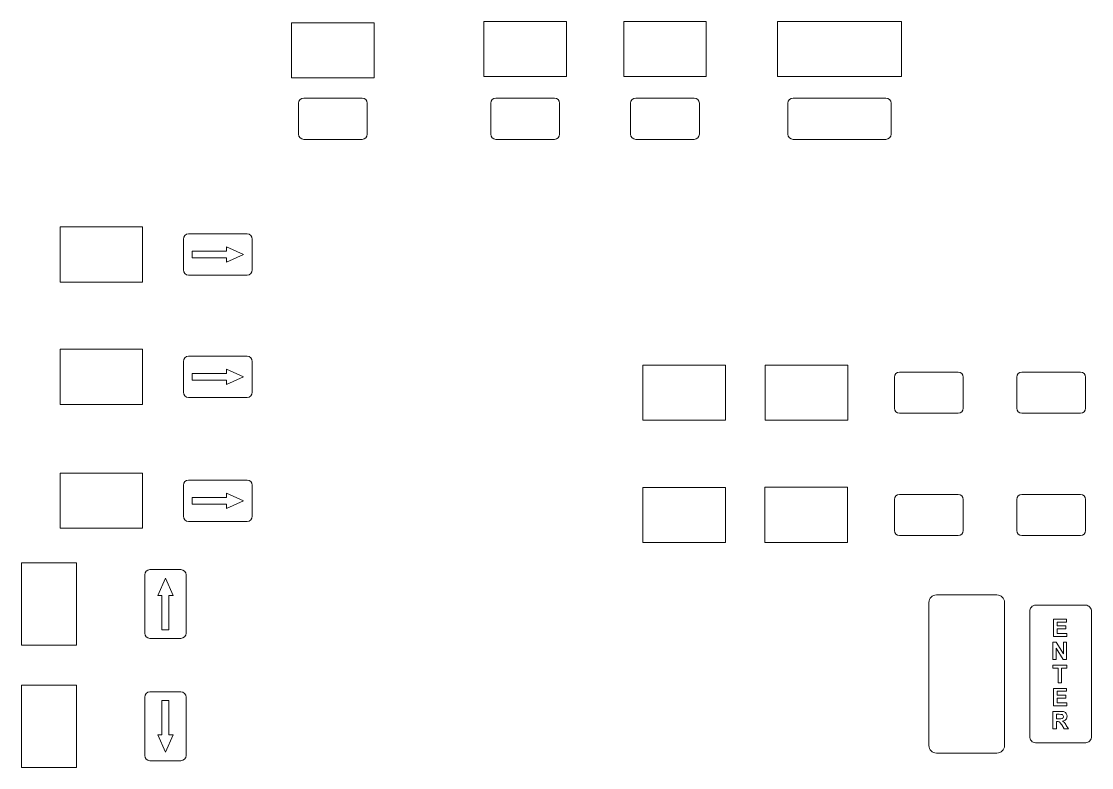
# Model space of a CAD drawing. Header units: millimetres. Extents: x -247 to 664, y -96 to 204.
# Drawn here: x -246.6 to -91.1, y 37.1 to 145.5 of the extents above; entities that cross this region are included whole.
import ezdxf

# ---------------------------------------------------------------- set-up
doc = ezdxf.new("R2010")
doc.units = ezdxf.units.MM
doc.header["$MEASUREMENT"] = 0
doc.layers.add('Layer 2', color=7, linetype='Continuous')
doc.layers.add('Master Desktop', color=7, linetype='Continuous', plot=False)

msp = doc.modelspace()

# ---------------------------------------------------------------- linework, layer by layer
at = {"layer": 'Layer 2', "lineweight": 9}
for points, knots in [([(-101.1953, 94.5768), (-101.1953, 94.5768), (-92.6953, 94.5768), (-92.6953, 94.5768), (-92.6953, 94.5768), (-92.2828, 94.5768), (-91.9453, 94.2393), (-91.9453, 93.8268), (-91.9453, 93.8268), (-91.9453, 93.8268), (-91.9453, 89.3268), (-91.9453, 89.3268), (-91.9453, 89.3268), (-91.9453, 88.9143), (-92.2828, 88.5768), (-92.6953, 88.5768), (-92.6953, 88.5768), (-92.6953, 88.5768), (-101.1953, 88.5768), (-101.1953, 88.5768), (-101.1953, 88.5768), (-101.6078, 88.5768), (-101.9453, 88.9143), (-101.9453, 89.3268), (-101.9453, 89.3268), (-101.9453, 89.3268), (-101.9453, 93.8268), (-101.9453, 93.8268), (-101.9453, 93.8268), (-101.9453, 94.2393), (-101.6078, 94.5768), (-101.1953, 94.5768)], [0, 0, 0, 0, 0.11111111, 0.11111111, 0.11111111, 0.11111111, 0.22222222, 0.22222222, 0.22222222, 0.22222222, 0.33333333, 0.33333333, 0.33333333, 0.33333333, 0.44444444, 0.44444444, 0.44444444, 0.44444444, 0.55555556, 0.55555556, 0.55555556, 0.55555556, 0.66666667, 0.66666667, 0.66666667, 0.66666667, 0.77777778, 0.77777778, 0.77777778, 0.77777778, 1, 1, 1, 1]), ([(-101.1953, 76.7968), (-101.1953, 76.7968), (-92.6953, 76.7968), (-92.6953, 76.7968), (-92.6953, 76.7968), (-92.2828, 76.7968), (-91.9453, 76.4593), (-91.9453, 76.0468), (-91.9453, 76.0468), (-91.9453, 76.0468), (-91.9453, 71.5468), (-91.9453, 71.5468), (-91.9453, 71.5468), (-91.9453, 71.1343), (-92.2828, 70.7968), (-92.6953, 70.7968), (-92.6953, 70.7968), (-92.6953, 70.7968), (-101.1953, 70.7968), (-101.1953, 70.7968), (-101.1953, 70.7968), (-101.6078, 70.7968), (-101.9453, 71.1343), (-101.9453, 71.5468), (-101.9453, 71.5468), (-101.9453, 71.5468), (-101.9453, 76.0468), (-101.9453, 76.0468), (-101.9453, 76.0468), (-101.9453, 76.4593), (-101.6078, 76.7968), (-101.1953, 76.7968)], [0, 0, 0, 0, 0.11111111, 0.11111111, 0.11111111, 0.11111111, 0.22222222, 0.22222222, 0.22222222, 0.22222222, 0.33333333, 0.33333333, 0.33333333, 0.33333333, 0.44444444, 0.44444444, 0.44444444, 0.44444444, 0.55555556, 0.55555556, 0.55555556, 0.55555556, 0.66666667, 0.66666667, 0.66666667, 0.66666667, 0.77777778, 0.77777778, 0.77777778, 0.77777778, 1, 1, 1, 1]), ([(-113.621, 62.1861), (-113.621, 62.1861), (-104.821, 62.1861), (-104.821, 62.1861), (-104.821, 62.1861), (-104.216, 62.1861), (-103.721, 61.6911), (-103.721, 61.0861), (-103.721, 61.0861), (-103.721, 61.0861), (-103.721, 40.2862), (-103.721, 40.2862), (-103.721, 40.2862), (-103.721, 39.6812), (-104.216, 39.1861), (-104.821, 39.1861), (-104.821, 39.1861), (-104.821, 39.1861), (-113.621, 39.1861), (-113.621, 39.1861), (-113.621, 39.1861), (-114.226, 39.1861), (-114.721, 39.6812), (-114.721, 40.2862), (-114.721, 40.2862), (-114.721, 40.2862), (-114.721, 61.0861), (-114.721, 61.0861), (-114.721, 61.0861), (-114.721, 61.6911), (-114.226, 62.1861), (-113.621, 62.1861)], [0, 0, 0, 0, 0.11111111, 0.11111111, 0.11111111, 0.11111111, 0.22222222, 0.22222222, 0.22222222, 0.22222222, 0.33333333, 0.33333333, 0.33333333, 0.33333333, 0.44444444, 0.44444444, 0.44444444, 0.44444444, 0.55555556, 0.55555556, 0.55555556, 0.55555556, 0.66666667, 0.66666667, 0.66666667, 0.66666667, 0.77777778, 0.77777778, 0.77777778, 0.77777778, 1, 1, 1, 1]), ([(-91.927, 40.6862), (-91.927, 40.6862), (-99.2126, 40.6862), (-99.2126, 40.6862), (-99.2126, 40.6862), (-99.4397, 40.6861), (-99.6577, 40.7839), (-99.8184, 40.9581), (-99.8184, 40.9581), (-99.9792, 41.1323), (-100.0695, 41.3699), (-100.0697, 41.6164), (-100.0697, 41.6164), (-100.0697, 41.6164), (-100.0697, 59.7558), (-100.0697, 59.7558), (-100.0697, 59.7558), (-100.0698, 60.0024), (-99.9797, 60.2388), (-99.8192, 60.4134), (-99.8192, 60.4134), (-99.6586, 60.5878), (-99.4397, 60.6859), (-99.2126, 60.686), (-99.2126, 60.686), (-99.2126, 60.686), (-91.927, 60.686), (-91.927, 60.686), (-91.927, 60.686), (-91.6998, 60.6862), (-91.4819, 60.5884), (-91.3211, 60.4142), (-91.3211, 60.4142), (-91.1604, 60.24), (-91.07, 60.0024), (-91.0699, 59.7558), (-91.0699, 59.7558), (-91.0699, 59.7558), (-91.0699, 41.6164), (-91.0699, 41.6164), (-91.0699, 41.6164), (-91.0697, 41.3699), (-91.1598, 41.1334), (-91.3203, 40.9589), (-91.3203, 40.9589), (-91.4809, 40.7845), (-91.6998, 40.6864), (-91.927, 40.6862)], [0, 0, 0, 0, 0.07692308, 0.07692308, 0.07692308, 0.07692308, 0.15384615, 0.15384615, 0.15384615, 0.15384615, 0.23076923, 0.23076923, 0.23076923, 0.23076923, 0.30769231, 0.30769231, 0.30769231, 0.30769231, 0.38461538, 0.38461538, 0.38461538, 0.38461538, 0.46153846, 0.46153846, 0.46153846, 0.46153846, 0.53846154, 0.53846154, 0.53846154, 0.53846154, 0.61538462, 0.61538462, 0.61538462, 0.61538462, 0.69230769, 0.69230769, 0.69230769, 0.69230769, 0.76923077, 0.76923077, 0.76923077, 0.76923077, 0.84615385, 0.84615385, 0.84615385, 0.84615385, 1, 1, 1, 1])]:
    msp.add_open_spline(points, degree=3, knots=knots, dxfattribs=at)
at = {"layer": 'Layer 2', "color": 240, "lineweight": 9}
for points, knots in [([(-96.6085, 56.123), (-96.6085, 56.123), (-96.6085, 58.6488), (-96.6085, 58.6488), (-96.6085, 58.6488), (-96.6085, 58.6488), (-94.7388, 58.6488), (-94.7388, 58.6488), (-94.7388, 58.6488), (-94.7388, 58.6488), (-94.7388, 58.222), (-94.7388, 58.222), (-94.7388, 58.222), (-94.7388, 58.222), (-96.097, 58.222), (-96.097, 58.222), (-96.097, 58.222), (-96.097, 58.222), (-96.097, 57.6611), (-96.097, 57.6611), (-96.097, 57.6611), (-96.097, 57.6611), (-94.834, 57.6611), (-94.834, 57.6611), (-94.834, 57.6611), (-94.834, 57.6611), (-94.834, 57.2342), (-94.834, 57.2342), (-94.834, 57.2342), (-94.834, 57.2342), (-96.097, 57.2342), (-96.097, 57.2342), (-96.097, 57.2342), (-96.097, 57.2342), (-96.097, 56.5499), (-96.097, 56.5499), (-96.097, 56.5499), (-96.097, 56.5499), (-94.6894, 56.5499), (-94.6894, 56.5499), (-94.6894, 56.5499), (-94.6894, 56.5499), (-94.6894, 56.123), (-94.6894, 56.123), (-94.6894, 56.123), (-94.6894, 56.123), (-96.6085, 56.123), (-96.6085, 56.123)], [0, 0, 0, 0, 0.07692308, 0.07692308, 0.07692308, 0.07692308, 0.15384615, 0.15384615, 0.15384615, 0.15384615, 0.23076923, 0.23076923, 0.23076923, 0.23076923, 0.30769231, 0.30769231, 0.30769231, 0.30769231, 0.38461538, 0.38461538, 0.38461538, 0.38461538, 0.46153846, 0.46153846, 0.46153846, 0.46153846, 0.53846154, 0.53846154, 0.53846154, 0.53846154, 0.61538462, 0.61538462, 0.61538462, 0.61538462, 0.69230769, 0.69230769, 0.69230769, 0.69230769, 0.76923077, 0.76923077, 0.76923077, 0.76923077, 0.84615385, 0.84615385, 0.84615385, 0.84615385, 1, 1, 1, 1]), ([(-96.7058, 52.7731), (-96.7058, 52.7731), (-96.7058, 55.2989), (-96.7058, 55.2989), (-96.7058, 55.2989), (-96.7058, 55.2989), (-96.2107, 55.2989), (-96.2107, 55.2989), (-96.2107, 55.2989), (-96.2107, 55.2989), (-95.1712, 53.6062), (-95.1712, 53.6062), (-95.1712, 53.6062), (-95.1712, 53.6062), (-95.1712, 55.2989), (-95.1712, 55.2989), (-95.1712, 55.2989), (-95.1712, 55.2989), (-94.6985, 55.2989), (-94.6985, 55.2989), (-94.6985, 55.2989), (-94.6985, 55.2989), (-94.6985, 52.7731), (-94.6985, 52.7731), (-94.6985, 52.7731), (-94.6985, 52.7731), (-95.2094, 52.7731), (-95.2094, 52.7731), (-95.2094, 52.7731), (-95.2094, 52.7731), (-96.2331, 54.4335), (-96.2331, 54.4335), (-96.2331, 54.4335), (-96.2331, 54.4335), (-96.2331, 52.7731), (-96.2331, 52.7731), (-96.2331, 52.7731), (-96.2331, 52.7731), (-96.7058, 52.7731), (-96.7058, 52.7731)], [0, 0, 0, 0, 0.09090909, 0.09090909, 0.09090909, 0.09090909, 0.18181818, 0.18181818, 0.18181818, 0.18181818, 0.27272727, 0.27272727, 0.27272727, 0.27272727, 0.36363636, 0.36363636, 0.36363636, 0.36363636, 0.45454545, 0.45454545, 0.45454545, 0.45454545, 0.54545455, 0.54545455, 0.54545455, 0.54545455, 0.63636364, 0.63636364, 0.63636364, 0.63636364, 0.72727273, 0.72727273, 0.72727273, 0.72727273, 0.81818182, 0.81818182, 0.81818182, 0.81818182, 1, 1, 1, 1]), ([(-95.9414, 49.4232), (-95.9414, 49.4232), (-95.9414, 51.5222), (-95.9414, 51.5222), (-95.9414, 51.5222), (-95.9414, 51.5222), (-96.6893, 51.5222), (-96.6893, 51.5222), (-96.6893, 51.5222), (-96.6893, 51.5222), (-96.6893, 51.949), (-96.6893, 51.949), (-96.6893, 51.949), (-96.6893, 51.949), (-94.6856, 51.949), (-94.6856, 51.949), (-94.6856, 51.949), (-94.6856, 51.949), (-94.6856, 51.5222), (-94.6856, 51.5222), (-94.6856, 51.5222), (-94.6856, 51.5222), (-95.4299, 51.5222), (-95.4299, 51.5222), (-95.4299, 51.5222), (-95.4299, 51.5222), (-95.4299, 49.4232), (-95.4299, 49.4232), (-95.4299, 49.4232), (-95.4299, 49.4232), (-95.9414, 49.4232), (-95.9414, 49.4232)], [0, 0, 0, 0, 0.11111111, 0.11111111, 0.11111111, 0.11111111, 0.22222222, 0.22222222, 0.22222222, 0.22222222, 0.33333333, 0.33333333, 0.33333333, 0.33333333, 0.44444444, 0.44444444, 0.44444444, 0.44444444, 0.55555556, 0.55555556, 0.55555556, 0.55555556, 0.66666667, 0.66666667, 0.66666667, 0.66666667, 0.77777778, 0.77777778, 0.77777778, 0.77777778, 1, 1, 1, 1]), ([(-96.6085, 46.0733), (-96.6085, 46.0733), (-96.6085, 48.5991), (-96.6085, 48.5991), (-96.6085, 48.5991), (-96.6085, 48.5991), (-94.7388, 48.5991), (-94.7388, 48.5991), (-94.7388, 48.5991), (-94.7388, 48.5991), (-94.7388, 48.1723), (-94.7388, 48.1723), (-94.7388, 48.1723), (-94.7388, 48.1723), (-96.097, 48.1723), (-96.097, 48.1723), (-96.097, 48.1723), (-96.097, 48.1723), (-96.097, 47.6114), (-96.097, 47.6114), (-96.097, 47.6114), (-96.097, 47.6114), (-94.834, 47.6114), (-94.834, 47.6114), (-94.834, 47.6114), (-94.834, 47.6114), (-94.834, 47.1845), (-94.834, 47.1845), (-94.834, 47.1845), (-94.834, 47.1845), (-96.097, 47.1845), (-96.097, 47.1845), (-96.097, 47.1845), (-96.097, 47.1845), (-96.097, 46.5002), (-96.097, 46.5002), (-96.097, 46.5002), (-96.097, 46.5002), (-94.6894, 46.5002), (-94.6894, 46.5002), (-94.6894, 46.5002), (-94.6894, 46.5002), (-94.6894, 46.0733), (-94.6894, 46.0733), (-94.6894, 46.0733), (-94.6894, 46.0733), (-96.6085, 46.0733), (-96.6085, 46.0733)], [0, 0, 0, 0, 0.07692308, 0.07692308, 0.07692308, 0.07692308, 0.15384615, 0.15384615, 0.15384615, 0.15384615, 0.23076923, 0.23076923, 0.23076923, 0.23076923, 0.30769231, 0.30769231, 0.30769231, 0.30769231, 0.38461538, 0.38461538, 0.38461538, 0.38461538, 0.46153846, 0.46153846, 0.46153846, 0.46153846, 0.53846154, 0.53846154, 0.53846154, 0.53846154, 0.61538462, 0.61538462, 0.61538462, 0.61538462, 0.69230769, 0.69230769, 0.69230769, 0.69230769, 0.76923077, 0.76923077, 0.76923077, 0.76923077, 0.84615385, 0.84615385, 0.84615385, 0.84615385, 1, 1, 1, 1]), ([(-96.7058, 42.7234), (-96.7058, 42.7234), (-96.7058, 45.2492), (-96.7058, 45.2492), (-96.7058, 45.2492), (-96.7058, 45.2492), (-95.6316, 45.2492), (-95.6316, 45.2492), (-95.6316, 45.2492), (-95.3617, 45.2492), (-95.1653, 45.2263), (-95.0431, 45.181), (-95.0431, 45.181), (-94.9202, 45.1358), (-94.8226, 45.0552), (-94.7491, 44.9394), (-94.7491, 44.9394), (-94.6756, 44.823), (-94.6385, 44.6907), (-94.6385, 44.5413), (-94.6385, 44.5413), (-94.6385, 44.3514), (-94.6938, 44.195), (-94.8049, 44.0716), (-94.8049, 44.0716), (-94.9161, 43.9481), (-95.0819, 43.8705), (-95.3029, 43.8382), (-95.3029, 43.8382), (-95.193, 43.7741), (-95.1024, 43.7035), (-95.0313, 43.6265), (-95.0313, 43.6265), (-94.9596, 43.5495), (-94.8631, 43.4125), (-94.742, 43.2161), (-94.742, 43.2161), (-94.742, 43.2161), (-94.4339, 42.7234), (-94.4339, 42.7234), (-94.4339, 42.7234), (-94.4339, 42.7234), (-95.0436, 42.7234), (-95.0436, 42.7234), (-95.0436, 42.7234), (-95.0436, 42.7234), (-95.4093, 43.2749), (-95.4093, 43.2749), (-95.4093, 43.2749), (-95.5405, 43.4707), (-95.6304, 43.5942), (-95.6792, 43.6453), (-95.6792, 43.6453), (-95.7274, 43.6959), (-95.7786, 43.7311), (-95.8327, 43.75), (-95.8327, 43.75), (-95.8874, 43.7688), (-95.9732, 43.7782), (-96.0908, 43.7782), (-96.0908, 43.7782), (-96.0908, 43.7782), (-96.1943, 43.7782), (-96.1943, 43.7782), (-96.1943, 43.7782), (-96.1943, 43.7782), (-96.1943, 42.7234), (-96.1943, 42.7234), (-96.1943, 42.7234), (-96.1943, 42.7234), (-96.7058, 42.7234), (-96.7058, 42.7234)], [0, 0, 0, 0, 0.05263158, 0.05263158, 0.05263158, 0.05263158, 0.10526316, 0.10526316, 0.10526316, 0.10526316, 0.15789474, 0.15789474, 0.15789474, 0.15789474, 0.21052632, 0.21052632, 0.21052632, 0.21052632, 0.26315789, 0.26315789, 0.26315789, 0.26315789, 0.31578947, 0.31578947, 0.31578947, 0.31578947, 0.36842105, 0.36842105, 0.36842105, 0.36842105, 0.42105263, 0.42105263, 0.42105263, 0.42105263, 0.47368421, 0.47368421, 0.47368421, 0.47368421, 0.52631579, 0.52631579, 0.52631579, 0.52631579, 0.57894737, 0.57894737, 0.57894737, 0.57894737, 0.63157895, 0.63157895, 0.63157895, 0.63157895, 0.68421053, 0.68421053, 0.68421053, 0.68421053, 0.73684211, 0.73684211, 0.73684211, 0.73684211, 0.78947368, 0.78947368, 0.78947368, 0.78947368, 0.84210526, 0.84210526, 0.84210526, 0.84210526, 0.89473684, 0.89473684, 0.89473684, 0.89473684, 1, 1, 1, 1]), ([(-96.1943, 44.1803), (-96.1943, 44.1803), (-95.8168, 44.1803), (-95.8168, 44.1803), (-95.8168, 44.1803), (-95.5722, 44.1803), (-95.4199, 44.1909), (-95.3588, 44.2115), (-95.3588, 44.2115), (-95.2982, 44.2321), (-95.25, 44.2679), (-95.2159, 44.3185), (-95.2159, 44.3185), (-95.1812, 44.3691), (-95.1642, 44.4326), (-95.1642, 44.5084), (-95.1642, 44.5084), (-95.1642, 44.5937), (-95.1871, 44.6619), (-95.2324, 44.7148), (-95.2324, 44.7148), (-95.2776, 44.7671), (-95.3417, 44.8), (-95.424, 44.8136), (-95.424, 44.8136), (-95.4658, 44.8194), (-95.5898, 44.8224), (-95.7962, 44.8224), (-95.7962, 44.8224), (-95.7962, 44.8224), (-96.1943, 44.8224), (-96.1943, 44.8224), (-96.1943, 44.8224), (-96.1943, 44.8224), (-96.1943, 44.1803), (-96.1943, 44.1803)], [0, 0, 0, 0, 0.1, 0.1, 0.1, 0.1, 0.2, 0.2, 0.2, 0.2, 0.3, 0.3, 0.3, 0.3, 0.4, 0.4, 0.4, 0.4, 0.5, 0.5, 0.5, 0.5, 0.6, 0.6, 0.6, 0.6, 0.7, 0.7, 0.7, 0.7, 0.8, 0.8, 0.8, 0.8, 1, 1, 1, 1])]:
    msp.add_open_spline(points, degree=3, knots=knots, dxfattribs=at)
at = {"layer": 'Master Desktop', "lineweight": 9}
for points in [[(-207.3296, 137.3283), (-195.3296, 137.3283), (-195.3296, 145.3283), (-207.3296, 145.3283), (-207.3296, 137.3283)], [(-179.3895, 137.54), (-167.3895, 137.54), (-167.3895, 145.54), (-179.3895, 145.54), (-179.3895, 137.54)], [(-159.0695, 137.54), (-147.0695, 137.54), (-147.0695, 145.54), (-159.0695, 145.54), (-159.0695, 137.54)], [(-136.7096, 137.54), (-118.7096, 137.54), (-118.7096, 145.54), (-136.7096, 145.54), (-136.7096, 137.54)], [(-240.9845, 107.6586), (-228.9845, 107.6586), (-228.9845, 115.6586), (-240.9845, 115.6586), (-240.9845, 107.6586)], [(-240.9845, 89.8786), (-228.9845, 89.8786), (-228.9845, 97.8786), (-240.9845, 97.8786), (-240.9845, 89.8786)], [(-156.2853, 87.5768), (-144.2853, 87.5768), (-144.2853, 95.5768), (-156.2853, 95.5768), (-156.2853, 87.5768)], [(-138.5053, 87.5768), (-126.5053, 87.5768), (-126.5053, 95.5768), (-138.5053, 95.5768), (-138.5053, 87.5768)], [(-240.9845, 71.8606), (-228.9845, 71.8606), (-228.9845, 79.8606), (-240.9845, 79.8606), (-240.9845, 71.8606)], [(-156.2853, 69.7968), (-144.2853, 69.7968), (-144.2853, 77.7968), (-156.2853, 77.7968), (-156.2853, 69.7968)], [(-138.5378, 69.8207), (-126.5378, 69.8207), (-126.5378, 77.8207), (-138.5378, 77.8207), (-138.5378, 69.8207)]]:
    msp.add_lwpolyline(points, close=True, dxfattribs=at)
for points, knots in [([(-205.5796, 134.3941), (-205.5796, 134.3941), (-197.0796, 134.3941), (-197.0796, 134.3941), (-197.0796, 134.3941), (-196.6671, 134.3941), (-196.3296, 134.0566), (-196.3296, 133.6441), (-196.3296, 133.6441), (-196.3296, 133.6441), (-196.3296, 129.1441), (-196.3296, 129.1441), (-196.3296, 129.1441), (-196.3296, 128.7316), (-196.6671, 128.3941), (-197.0796, 128.3941), (-197.0796, 128.3941), (-197.0796, 128.3941), (-205.5796, 128.3941), (-205.5796, 128.3941), (-205.5796, 128.3941), (-205.9921, 128.3941), (-206.3296, 128.7316), (-206.3296, 129.1441), (-206.3296, 129.1441), (-206.3296, 129.1441), (-206.3296, 133.6441), (-206.3296, 133.6441), (-206.3296, 133.6441), (-206.3296, 134.0566), (-205.9921, 134.3941), (-205.5796, 134.3941)], [0, 0, 0, 0, 0.11111111, 0.11111111, 0.11111111, 0.11111111, 0.22222222, 0.22222222, 0.22222222, 0.22222222, 0.33333333, 0.33333333, 0.33333333, 0.33333333, 0.44444444, 0.44444444, 0.44444444, 0.44444444, 0.55555556, 0.55555556, 0.55555556, 0.55555556, 0.66666667, 0.66666667, 0.66666667, 0.66666667, 0.77777778, 0.77777778, 0.77777778, 0.77777778, 1, 1, 1, 1]), ([(-177.6396, 134.3941), (-177.6396, 134.3941), (-169.1396, 134.3941), (-169.1396, 134.3941), (-169.1396, 134.3941), (-168.7271, 134.3941), (-168.3896, 134.0566), (-168.3896, 133.6441), (-168.3896, 133.6441), (-168.3896, 133.6441), (-168.3896, 129.1441), (-168.3896, 129.1441), (-168.3896, 129.1441), (-168.3896, 128.7316), (-168.7271, 128.3941), (-169.1396, 128.3941), (-169.1396, 128.3941), (-169.1396, 128.3941), (-177.6396, 128.3941), (-177.6396, 128.3941), (-177.6396, 128.3941), (-178.0521, 128.3941), (-178.3896, 128.7316), (-178.3896, 129.1441), (-178.3896, 129.1441), (-178.3896, 129.1441), (-178.3896, 133.6441), (-178.3896, 133.6441), (-178.3896, 133.6441), (-178.3896, 134.0566), (-178.0521, 134.3941), (-177.6396, 134.3941)], [0, 0, 0, 0, 0.11111111, 0.11111111, 0.11111111, 0.11111111, 0.22222222, 0.22222222, 0.22222222, 0.22222222, 0.33333333, 0.33333333, 0.33333333, 0.33333333, 0.44444444, 0.44444444, 0.44444444, 0.44444444, 0.55555556, 0.55555556, 0.55555556, 0.55555556, 0.66666667, 0.66666667, 0.66666667, 0.66666667, 0.77777778, 0.77777778, 0.77777778, 0.77777778, 1, 1, 1, 1]), ([(-157.3195, 134.3941), (-157.3195, 134.3941), (-148.8195, 134.3941), (-148.8195, 134.3941), (-148.8195, 134.3941), (-148.407, 134.3941), (-148.0695, 134.0566), (-148.0695, 133.6441), (-148.0695, 133.6441), (-148.0695, 133.6441), (-148.0695, 129.1441), (-148.0695, 129.1441), (-148.0695, 129.1441), (-148.0695, 128.7316), (-148.407, 128.3941), (-148.8195, 128.3941), (-148.8195, 128.3941), (-148.8195, 128.3941), (-157.3195, 128.3941), (-157.3195, 128.3941), (-157.3195, 128.3941), (-157.732, 128.3941), (-158.0695, 128.7316), (-158.0695, 129.1441), (-158.0695, 129.1441), (-158.0695, 129.1441), (-158.0695, 133.6441), (-158.0695, 133.6441), (-158.0695, 133.6441), (-158.0695, 134.0566), (-157.732, 134.3941), (-157.3195, 134.3941)], [0, 0, 0, 0, 0.11111111, 0.11111111, 0.11111111, 0.11111111, 0.22222222, 0.22222222, 0.22222222, 0.22222222, 0.33333333, 0.33333333, 0.33333333, 0.33333333, 0.44444444, 0.44444444, 0.44444444, 0.44444444, 0.55555556, 0.55555556, 0.55555556, 0.55555556, 0.66666667, 0.66666667, 0.66666667, 0.66666667, 0.77777778, 0.77777778, 0.77777778, 0.77777778, 1, 1, 1, 1]), ([(-129.4596, 134.3941), (-129.4596, 134.3941), (-125.9596, 134.3941), (-125.9596, 134.3941), (-125.9596, 134.3941), (-125.9596, 134.3941), (-120.9596, 134.3941), (-120.9596, 134.3941), (-120.9596, 134.3941), (-120.5471, 134.3941), (-120.2096, 134.0566), (-120.2096, 133.6441), (-120.2096, 133.6441), (-120.2096, 133.6441), (-120.2096, 129.1441), (-120.2096, 129.1441), (-120.2096, 129.1441), (-120.2096, 128.7316), (-120.5471, 128.3941), (-120.9596, 128.3941), (-120.9596, 128.3941), (-120.9596, 128.3941), (-125.9596, 128.3941), (-125.9596, 128.3941), (-125.9596, 128.3941), (-125.9596, 128.3941), (-129.4596, 128.3941), (-129.4596, 128.3941), (-129.4596, 128.3941), (-129.4596, 128.3941), (-134.4596, 128.3941), (-134.4596, 128.3941), (-134.4596, 128.3941), (-134.8721, 128.3941), (-135.2096, 128.7316), (-135.2096, 129.1441), (-135.2096, 129.1441), (-135.2096, 129.1441), (-135.2096, 133.6441), (-135.2096, 133.6441), (-135.2096, 133.6441), (-135.2096, 134.0566), (-134.8721, 134.3941), (-134.4596, 134.3941), (-134.4596, 134.3941), (-134.4596, 134.3941), (-129.4596, 134.3941), (-129.4596, 134.3941)], [0, 0, 0, 0, 0.07692308, 0.07692308, 0.07692308, 0.07692308, 0.15384615, 0.15384615, 0.15384615, 0.15384615, 0.23076923, 0.23076923, 0.23076923, 0.23076923, 0.30769231, 0.30769231, 0.30769231, 0.30769231, 0.38461538, 0.38461538, 0.38461538, 0.38461538, 0.46153846, 0.46153846, 0.46153846, 0.46153846, 0.53846154, 0.53846154, 0.53846154, 0.53846154, 0.61538462, 0.61538462, 0.61538462, 0.61538462, 0.69230769, 0.69230769, 0.69230769, 0.69230769, 0.76923077, 0.76923077, 0.76923077, 0.76923077, 0.84615385, 0.84615385, 0.84615385, 0.84615385, 1, 1, 1, 1]), ([(-213.8012, 114.6586), (-213.8012, 114.6586), (-222.3012, 114.6586), (-222.3012, 114.6586), (-222.3012, 114.6586), (-222.7137, 114.6586), (-223.0512, 114.3211), (-223.0512, 113.9086), (-223.0512, 113.9086), (-223.0512, 113.9086), (-223.0512, 109.4086), (-223.0512, 109.4086), (-223.0512, 109.4086), (-223.0512, 108.9961), (-222.7137, 108.6586), (-222.3012, 108.6586), (-222.3012, 108.6586), (-222.3012, 108.6586), (-213.8012, 108.6586), (-213.8012, 108.6586), (-213.8012, 108.6586), (-213.3887, 108.6586), (-213.0512, 108.9961), (-213.0512, 109.4086), (-213.0512, 109.4086), (-213.0512, 109.4086), (-213.0512, 113.9086), (-213.0512, 113.9086), (-213.0512, 113.9086), (-213.0512, 114.3211), (-213.3887, 114.6586), (-213.8012, 114.6586)], [0, 0, 0, 0, 0.11111111, 0.11111111, 0.11111111, 0.11111111, 0.22222222, 0.22222222, 0.22222222, 0.22222222, 0.33333333, 0.33333333, 0.33333333, 0.33333333, 0.44444444, 0.44444444, 0.44444444, 0.44444444, 0.55555556, 0.55555556, 0.55555556, 0.55555556, 0.66666667, 0.66666667, 0.66666667, 0.66666667, 0.77777778, 0.77777778, 0.77777778, 0.77777778, 1, 1, 1, 1]), ([(-213.8012, 96.8786), (-213.8012, 96.8786), (-222.3012, 96.8786), (-222.3012, 96.8786), (-222.3012, 96.8786), (-222.7137, 96.8786), (-223.0512, 96.5411), (-223.0512, 96.1286), (-223.0512, 96.1286), (-223.0512, 96.1286), (-223.0512, 91.6286), (-223.0512, 91.6286), (-223.0512, 91.6286), (-223.0512, 91.2161), (-222.7137, 90.8786), (-222.3012, 90.8786), (-222.3012, 90.8786), (-222.3012, 90.8786), (-213.8012, 90.8786), (-213.8012, 90.8786), (-213.8012, 90.8786), (-213.3887, 90.8786), (-213.0512, 91.2161), (-213.0512, 91.6286), (-213.0512, 91.6286), (-213.0512, 91.6286), (-213.0512, 96.1286), (-213.0512, 96.1286), (-213.0512, 96.1286), (-213.0512, 96.5411), (-213.3887, 96.8786), (-213.8012, 96.8786)], [0, 0, 0, 0, 0.11111111, 0.11111111, 0.11111111, 0.11111111, 0.22222222, 0.22222222, 0.22222222, 0.22222222, 0.33333333, 0.33333333, 0.33333333, 0.33333333, 0.44444444, 0.44444444, 0.44444444, 0.44444444, 0.55555556, 0.55555556, 0.55555556, 0.55555556, 0.66666667, 0.66666667, 0.66666667, 0.66666667, 0.77777778, 0.77777778, 0.77777778, 0.77777778, 1, 1, 1, 1]), ([(-118.9753, 94.5768), (-118.9753, 94.5768), (-110.4753, 94.5768), (-110.4753, 94.5768), (-110.4753, 94.5768), (-110.0628, 94.5768), (-109.7253, 94.2393), (-109.7253, 93.8268), (-109.7253, 93.8268), (-109.7253, 93.8268), (-109.7253, 89.3268), (-109.7253, 89.3268), (-109.7253, 89.3268), (-109.7253, 88.9143), (-110.0628, 88.5768), (-110.4753, 88.5768), (-110.4753, 88.5768), (-110.4753, 88.5768), (-118.9753, 88.5768), (-118.9753, 88.5768), (-118.9753, 88.5768), (-119.3878, 88.5768), (-119.7253, 88.9143), (-119.7253, 89.3268), (-119.7253, 89.3268), (-119.7253, 89.3268), (-119.7253, 93.8268), (-119.7253, 93.8268), (-119.7253, 93.8268), (-119.7253, 94.2393), (-119.3878, 94.5768), (-118.9753, 94.5768)], [0, 0, 0, 0, 0.11111111, 0.11111111, 0.11111111, 0.11111111, 0.22222222, 0.22222222, 0.22222222, 0.22222222, 0.33333333, 0.33333333, 0.33333333, 0.33333333, 0.44444444, 0.44444444, 0.44444444, 0.44444444, 0.55555556, 0.55555556, 0.55555556, 0.55555556, 0.66666667, 0.66666667, 0.66666667, 0.66666667, 0.77777778, 0.77777778, 0.77777778, 0.77777778, 1, 1, 1, 1]), ([(-213.8012, 78.8606), (-213.8012, 78.8606), (-222.3012, 78.8606), (-222.3012, 78.8606), (-222.3012, 78.8606), (-222.7137, 78.8606), (-223.0512, 78.5231), (-223.0512, 78.1106), (-223.0512, 78.1106), (-223.0512, 78.1106), (-223.0512, 73.6106), (-223.0512, 73.6106), (-223.0512, 73.6106), (-223.0512, 73.1981), (-222.7137, 72.8606), (-222.3012, 72.8606), (-222.3012, 72.8606), (-222.3012, 72.8606), (-213.8012, 72.8606), (-213.8012, 72.8606), (-213.8012, 72.8606), (-213.3887, 72.8606), (-213.0512, 73.1981), (-213.0512, 73.6106), (-213.0512, 73.6106), (-213.0512, 73.6106), (-213.0512, 78.1106), (-213.0512, 78.1106), (-213.0512, 78.1106), (-213.0512, 78.5231), (-213.3887, 78.8606), (-213.8012, 78.8606)], [0, 0, 0, 0, 0.11111111, 0.11111111, 0.11111111, 0.11111111, 0.22222222, 0.22222222, 0.22222222, 0.22222222, 0.33333333, 0.33333333, 0.33333333, 0.33333333, 0.44444444, 0.44444444, 0.44444444, 0.44444444, 0.55555556, 0.55555556, 0.55555556, 0.55555556, 0.66666667, 0.66666667, 0.66666667, 0.66666667, 0.77777778, 0.77777778, 0.77777778, 0.77777778, 1, 1, 1, 1]), ([(-118.9753, 76.7968), (-118.9753, 76.7968), (-110.4753, 76.7968), (-110.4753, 76.7968), (-110.4753, 76.7968), (-110.0628, 76.7968), (-109.7253, 76.4593), (-109.7253, 76.0468), (-109.7253, 76.0468), (-109.7253, 76.0468), (-109.7253, 71.5468), (-109.7253, 71.5468), (-109.7253, 71.5468), (-109.7253, 71.1343), (-110.0628, 70.7968), (-110.4753, 70.7968), (-110.4753, 70.7968), (-110.4753, 70.7968), (-118.9753, 70.7968), (-118.9753, 70.7968), (-118.9753, 70.7968), (-119.3878, 70.7968), (-119.7253, 71.1343), (-119.7253, 71.5468), (-119.7253, 71.5468), (-119.7253, 71.5468), (-119.7253, 76.0468), (-119.7253, 76.0468), (-119.7253, 76.0468), (-119.7253, 76.4593), (-119.3878, 76.7968), (-118.9753, 76.7968)], [0, 0, 0, 0, 0.11111111, 0.11111111, 0.11111111, 0.11111111, 0.22222222, 0.22222222, 0.22222222, 0.22222222, 0.33333333, 0.33333333, 0.33333333, 0.33333333, 0.44444444, 0.44444444, 0.44444444, 0.44444444, 0.55555556, 0.55555556, 0.55555556, 0.55555556, 0.66666667, 0.66666667, 0.66666667, 0.66666667, 0.77777778, 0.77777778, 0.77777778, 0.77777778, 1, 1, 1, 1]), ([(-246.6045, 54.8586), (-246.6045, 54.8586), (-246.6045, 66.8586), (-246.6045, 66.8586), (-246.6045, 66.8586), (-246.6045, 66.8586), (-238.6045, 66.8586), (-238.6045, 66.8586), (-238.6045, 66.8586), (-238.6045, 66.8586), (-238.6045, 54.8586), (-238.6045, 54.8586), (-238.6045, 54.8586), (-238.6045, 54.8586), (-246.6045, 54.8586), (-246.6045, 54.8586)], [0, 0, 0, 0, 0.2, 0.2, 0.2, 0.2, 0.4, 0.4, 0.4, 0.4, 0.6, 0.6, 0.6, 0.6, 1, 1, 1, 1]), ([(-228.6712, 65.1086), (-228.6712, 65.1086), (-228.6712, 56.6086), (-228.6712, 56.6086), (-228.6712, 56.6086), (-228.6712, 56.1961), (-228.3337, 55.8586), (-227.9212, 55.8586), (-227.9212, 55.8586), (-227.9212, 55.8586), (-223.4212, 55.8586), (-223.4212, 55.8586), (-223.4212, 55.8586), (-223.0087, 55.8586), (-222.6712, 56.1961), (-222.6712, 56.6086), (-222.6712, 56.6086), (-222.6712, 56.6086), (-222.6712, 65.1086), (-222.6712, 65.1086), (-222.6712, 65.1086), (-222.6712, 65.5211), (-223.0087, 65.8586), (-223.4212, 65.8586), (-223.4212, 65.8586), (-223.4212, 65.8586), (-227.9212, 65.8586), (-227.9212, 65.8586), (-227.9212, 65.8586), (-228.3337, 65.8586), (-228.6712, 65.5211), (-228.6712, 65.1086)], [0, 0, 0, 0, 0.11111111, 0.11111111, 0.11111111, 0.11111111, 0.22222222, 0.22222222, 0.22222222, 0.22222222, 0.33333333, 0.33333333, 0.33333333, 0.33333333, 0.44444444, 0.44444444, 0.44444444, 0.44444444, 0.55555556, 0.55555556, 0.55555556, 0.55555556, 0.66666667, 0.66666667, 0.66666667, 0.66666667, 0.77777778, 0.77777778, 0.77777778, 0.77777778, 1, 1, 1, 1]), ([(-246.6045, 49.0786), (-246.6045, 49.0786), (-246.6045, 37.0786), (-246.6045, 37.0786), (-246.6045, 37.0786), (-246.6045, 37.0786), (-238.6045, 37.0786), (-238.6045, 37.0786), (-238.6045, 37.0786), (-238.6045, 37.0786), (-238.6045, 49.0786), (-238.6045, 49.0786), (-238.6045, 49.0786), (-238.6045, 49.0786), (-246.6045, 49.0786), (-246.6045, 49.0786)], [0, 0, 0, 0, 0.2, 0.2, 0.2, 0.2, 0.4, 0.4, 0.4, 0.4, 0.6, 0.6, 0.6, 0.6, 1, 1, 1, 1]), ([(-228.6712, 38.8286), (-228.6712, 38.8286), (-228.6712, 47.3286), (-228.6712, 47.3286), (-228.6712, 47.3286), (-228.6712, 47.7411), (-228.3337, 48.0786), (-227.9212, 48.0786), (-227.9212, 48.0786), (-227.9212, 48.0786), (-223.4212, 48.0786), (-223.4212, 48.0786), (-223.4212, 48.0786), (-223.0087, 48.0786), (-222.6712, 47.7411), (-222.6712, 47.3286), (-222.6712, 47.3286), (-222.6712, 47.3286), (-222.6712, 38.8286), (-222.6712, 38.8286), (-222.6712, 38.8286), (-222.6712, 38.4161), (-223.0087, 38.0786), (-223.4212, 38.0786), (-223.4212, 38.0786), (-223.4212, 38.0786), (-227.9212, 38.0786), (-227.9212, 38.0786), (-227.9212, 38.0786), (-228.3337, 38.0786), (-228.6712, 38.4161), (-228.6712, 38.8286)], [0, 0, 0, 0, 0.11111111, 0.11111111, 0.11111111, 0.11111111, 0.22222222, 0.22222222, 0.22222222, 0.22222222, 0.33333333, 0.33333333, 0.33333333, 0.33333333, 0.44444444, 0.44444444, 0.44444444, 0.44444444, 0.55555556, 0.55555556, 0.55555556, 0.55555556, 0.66666667, 0.66666667, 0.66666667, 0.66666667, 0.77777778, 0.77777778, 0.77777778, 0.77777778, 1, 1, 1, 1])]:
    msp.add_open_spline(points, degree=3, knots=knots, dxfattribs=at)
at = {"layer": 'Master Desktop', "color": 240, "lineweight": 9}
for points in [[(-216.7955, 112.1587), (-216.7955, 112.1587), (-221.7955, 112.1587), (-221.7955, 112.1587), (-221.7955, 112.1587), (-221.7955, 112.1587), (-221.7955, 111.1587), (-221.7955, 111.1587), (-221.7955, 111.1587), (-221.7955, 111.1587), (-216.7955, 111.1587), (-216.7955, 111.1587), (-216.7955, 111.1587), (-216.7955, 111.1587), (-216.7955, 110.5415), (-216.7955, 110.5415), (-216.7955, 110.5415), (-216.7955, 110.5415), (-214.3069, 111.6586), (-214.3069, 111.6586), (-214.3069, 111.6586), (-214.3069, 111.6586), (-216.7955, 112.7757), (-216.7955, 112.7757), (-216.7955, 112.7757), (-216.7955, 112.7757), (-216.7955, 112.1587), (-216.7955, 112.1587)], [(-216.7955, 94.3787), (-216.7955, 94.3787), (-221.7955, 94.3787), (-221.7955, 94.3787), (-221.7955, 94.3787), (-221.7955, 94.3787), (-221.7955, 93.3787), (-221.7955, 93.3787), (-221.7955, 93.3787), (-221.7955, 93.3787), (-216.7955, 93.3787), (-216.7955, 93.3787), (-216.7955, 93.3787), (-216.7955, 93.3787), (-216.7955, 92.7615), (-216.7955, 92.7615), (-216.7955, 92.7615), (-216.7955, 92.7615), (-214.3069, 93.8786), (-214.3069, 93.8786), (-214.3069, 93.8786), (-214.3069, 93.8786), (-216.7955, 94.9957), (-216.7955, 94.9957), (-216.7955, 94.9957), (-216.7955, 94.9957), (-216.7955, 94.3787), (-216.7955, 94.3787)], [(-216.7955, 76.3607), (-216.7955, 76.3607), (-221.7955, 76.3607), (-221.7955, 76.3607), (-221.7955, 76.3607), (-221.7955, 76.3607), (-221.7955, 75.3607), (-221.7955, 75.3607), (-221.7955, 75.3607), (-221.7955, 75.3607), (-216.7955, 75.3607), (-216.7955, 75.3607), (-216.7955, 75.3607), (-216.7955, 75.3607), (-216.7955, 74.7435), (-216.7955, 74.7435), (-216.7955, 74.7435), (-216.7955, 74.7435), (-214.3069, 75.8606), (-214.3069, 75.8606), (-214.3069, 75.8606), (-214.3069, 75.8606), (-216.7955, 76.9777), (-216.7955, 76.9777), (-216.7955, 76.9777), (-216.7955, 76.9777), (-216.7955, 76.3607), (-216.7955, 76.3607)], [(-226.1713, 62.1143), (-226.1713, 62.1143), (-226.1713, 57.1143), (-226.1713, 57.1143), (-226.1713, 57.1143), (-226.1713, 57.1143), (-225.1713, 57.1143), (-225.1713, 57.1143), (-225.1713, 57.1143), (-225.1713, 57.1143), (-225.1713, 62.1143), (-225.1713, 62.1143), (-225.1713, 62.1143), (-225.1713, 62.1143), (-224.5541, 62.1143), (-224.5541, 62.1143), (-224.5541, 62.1143), (-224.5541, 62.1143), (-225.6712, 64.6029), (-225.6712, 64.6029), (-225.6712, 64.6029), (-225.6712, 64.6029), (-226.7883, 62.1143), (-226.7883, 62.1143), (-226.7883, 62.1143), (-226.7883, 62.1143), (-226.1713, 62.1143), (-226.1713, 62.1143)], [(-226.1713, 41.8229), (-226.1713, 41.8229), (-226.1713, 46.8229), (-226.1713, 46.8229), (-226.1713, 46.8229), (-226.1713, 46.8229), (-225.1713, 46.8229), (-225.1713, 46.8229), (-225.1713, 46.8229), (-225.1713, 46.8229), (-225.1713, 41.8229), (-225.1713, 41.8229), (-225.1713, 41.8229), (-225.1713, 41.8229), (-224.5541, 41.8229), (-224.5541, 41.8229), (-224.5541, 41.8229), (-224.5541, 41.8229), (-225.6712, 39.3343), (-225.6712, 39.3343), (-225.6712, 39.3343), (-225.6712, 39.3343), (-226.7883, 41.8229), (-226.7883, 41.8229), (-226.7883, 41.8229), (-226.7883, 41.8229), (-226.1713, 41.8229), (-226.1713, 41.8229)]]:
    msp.add_open_spline(points, degree=3, knots=[0, 0, 0, 0, 0.125, 0.125, 0.125, 0.125, 0.25, 0.25, 0.25, 0.25, 0.375, 0.375, 0.375, 0.375, 0.5, 0.5, 0.5, 0.5, 0.625, 0.625, 0.625, 0.625, 0.75, 0.75, 0.75, 0.75, 1, 1, 1, 1], dxfattribs=at)

doc.saveas('drawing.dxf')
